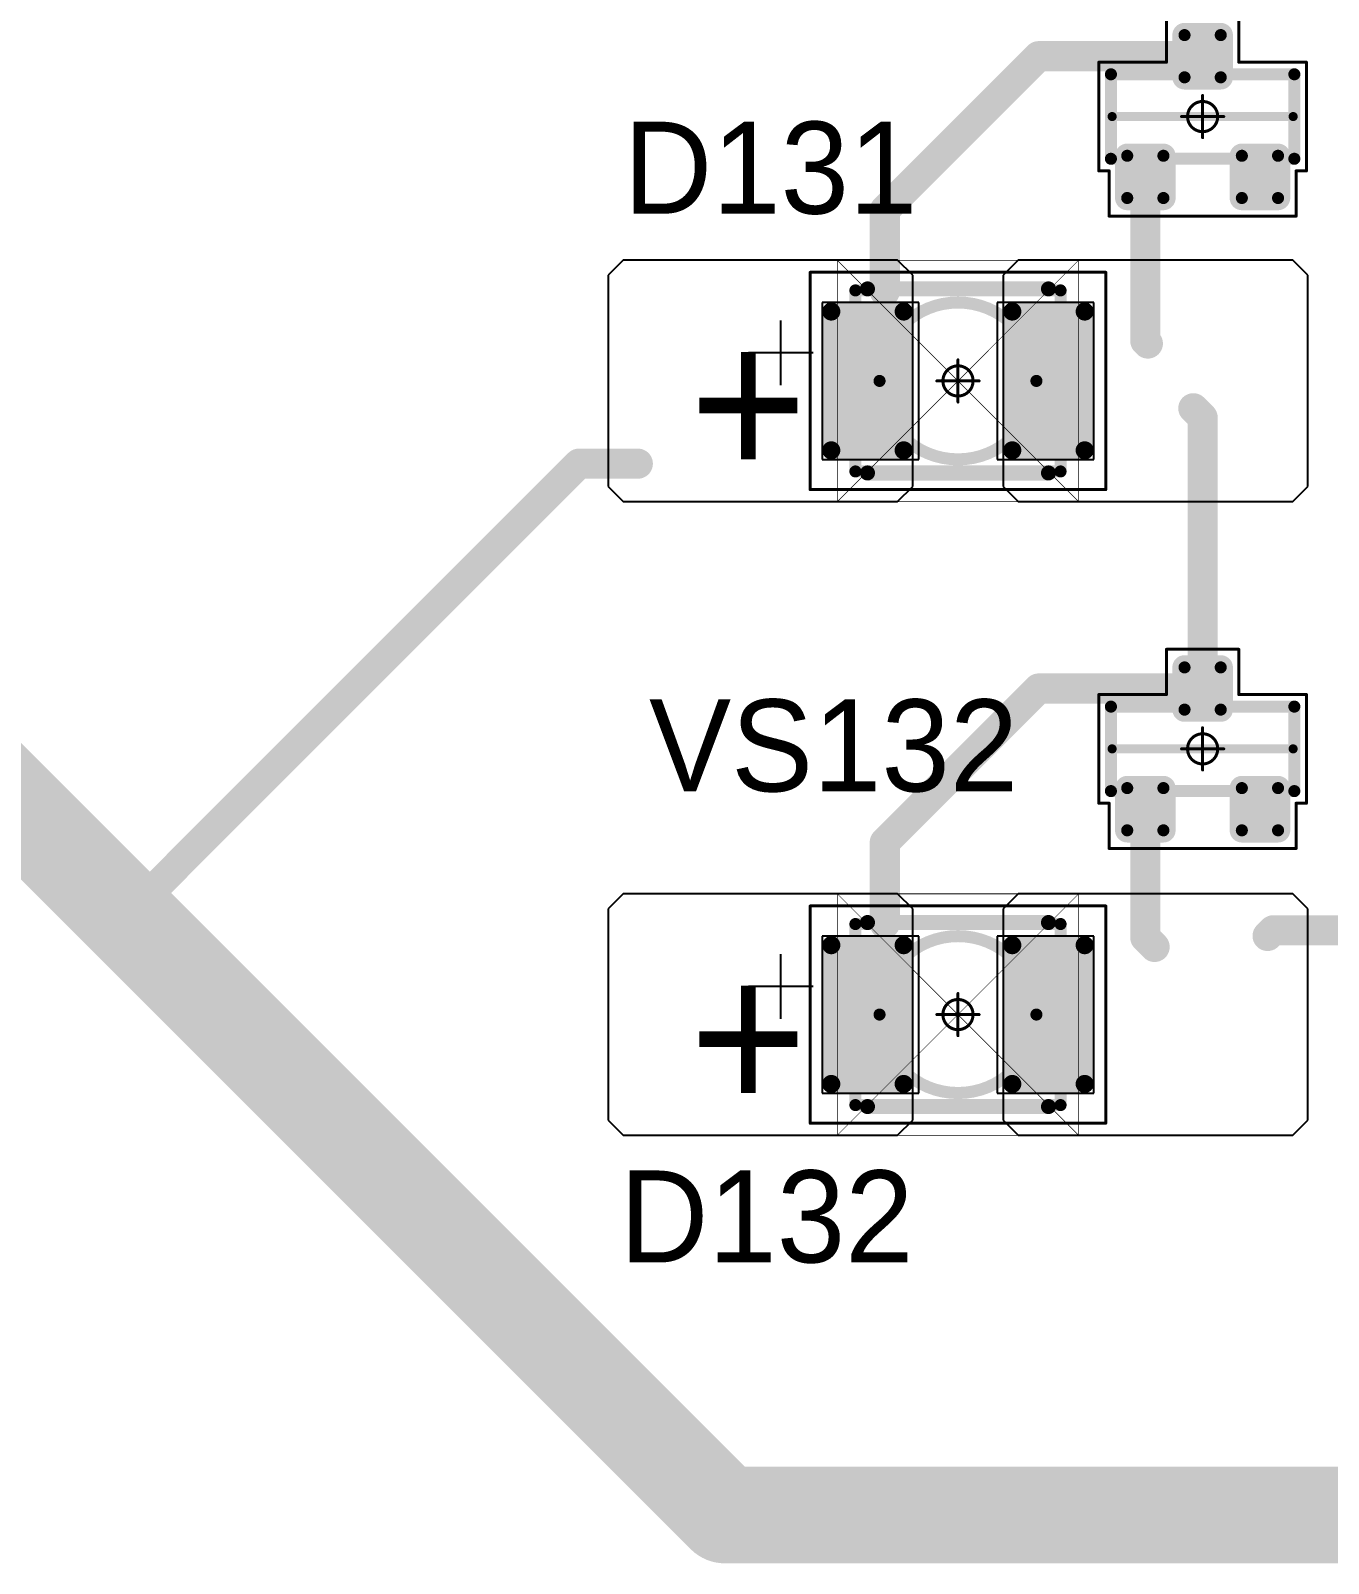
# Model space of a CAD drawing. Header units: millimetres. Extents: x 0 to 1769, y 431 to 1001.
# Drawn here: x 1671.07 to 1692.58, y 448.43 to 473.83 of the extents above; entities that cross this region are included whole.
import ezdxf

# ---------------------------------------------------------------- set-up
doc = ezdxf.new("R2010")
doc.units = ezdxf.units.MM
for name, color, linetype in [('Mechanical13', 56, 'Continuous'), ('Mechanical15', 56, 'Continuous'), ('Mechanical9', 56, 'Continuous'), ('TopLayer', 1, 'Continuous'), ('TopOverlay', 2, 'Continuous'), ('TopPaste', 8, 'Continuous'), ('TopSolder', 216, 'Continuous')]:
    doc.layers.add(name, color=color, linetype=linetype)

# ---------------------------------------------------------------- blocks, each defined once
blk = doc.blocks.new('SOT23_7')
at = {"layer": 'Mechanical13', "const_width": 0.2}
for points in [[(-0.7, 1.52), (0.7, 1.52)], [(-0.7, 1.52), (-0.7, -1.52)], [(0.7, 1.52), (0.7, -1.52)], [(-0.7, -1.52), (0.7, -1.52)]]:
    blk.add_lwpolyline(points, dxfattribs=at)
at = {"layer": 'Mechanical13', "const_width": 0.1}
for points in [[(-0.75, 1.52, 1), (-0.65, 1.52, 1)], [(-0.75, 1.52, 1), (-0.65, 1.52, 1)], [(0.65, 1.52, 1), (0.75, 1.52, 1)], [(0.65, 1.52, 1), (0.75, 1.52, 1)], [(-0.75, -1.52, 1), (-0.65, -1.52, 1)], [(-0.75, -1.52, 1), (-0.65, -1.52, 1)], [(0.65, -1.52, 1), (0.75, -1.52, 1)], [(0.65, -1.52, 1), (0.75, -1.52, 1)]]:
    blk.add_lwpolyline(points, format="xyb", close=True, dxfattribs=at)
at = {"layer": 'Mechanical15', "const_width": 0.05}
for points in [[(-1.65, 1.55), (-1.65, -1.55)], [(-1.65, 1.55), (-0.9, 1.55)], [(-0.9, 1.72), (-0.9, 1.55)], [(-0.9, 1.72), (0.9, 1.72)], [(0.9, 1.72), (0.9, 0.6)], [(0.9, 0.6), (1.65, 0.6)], [(1.65, 0.6), (1.65, -0.6)], [(0, 0.35), (0, -0.35)], [(-0.35, 0), (0.35, 0)], [(0.9, -0.6), (1.65, -0.6)], [(0.9, -0.6), (0.9, -1.72)], [(-1.65, -1.55), (-0.9, -1.55)], [(-0.9, -1.55), (-0.9, -1.72)], [(-0.9, -1.72), (0.9, -1.72)]]:
    blk.add_lwpolyline(points, dxfattribs=at)
at = {"layer": 'Mechanical15'}
for points, const_width in [([(-1.662, 1.55, 1), (-1.637, 1.55, 1)], 0.025), ([(-1.662, 1.55, 1), (-1.637, 1.55, 1)], 0.025), ([(-0.913, 1.72, 1), (-0.888, 1.72, 1)], 0.025), ([(-0.913, 1.72, 1), (-0.888, 1.72, 1)], 0.025), ([(-0.913, 1.55, 1), (-0.888, 1.55, 1)], 0.025), ([(-0.913, 1.55, 1), (-0.888, 1.55, 1)], 0.025), ([(0.888, 1.72, 1), (0.913, 1.72, 1)], 0.025), ([(0.888, 1.72, 1), (0.913, 1.72, 1)], 0.025), ([(0.888, 0.6, 1), (0.913, 0.6, 1)], 0.025), ([(0.888, 0.6, 1), (0.913, 0.6, 1)], 0.025), ([(1.637, 0.6, 1), (1.662, 0.6, 1)], 0.025), ([(1.637, 0.6, 1), (1.662, 0.6, 1)], 0.025), ([(0.25, 0, 1), (-0.25, 0, 1)], 0.05), ([(-0.012, 0.35, 1), (0.012, 0.35, 1)], 0.025), ([(-0.362, 0, 1), (-0.337, 0, 1)], 0.025), ([(-0.262, 0, 1), (-0.238, 0, 1)], 0.025), ([(0.238, 0, 1), (0.262, 0, 1)], 0.025), ([(0.337, 0, 1), (0.362, 0, 1)], 0.025), ([(-0.012, -0.35, 1), (0.012, -0.35, 1)], 0.025), ([(0.888, -0.6, 1), (0.913, -0.6, 1)], 0.025), ([(0.888, -0.6, 1), (0.913, -0.6, 1)], 0.025), ([(1.637, -0.6, 1), (1.662, -0.6, 1)], 0.025), ([(1.637, -0.6, 1), (1.662, -0.6, 1)], 0.025), ([(-1.662, -1.55, 1), (-1.637, -1.55, 1)], 0.025), ([(-1.662, -1.55, 1), (-1.637, -1.55, 1)], 0.025), ([(-0.913, -1.55, 1), (-0.888, -1.55, 1)], 0.025), ([(-0.913, -1.55, 1), (-0.888, -1.55, 1)], 0.025), ([(-0.913, -1.72, 1), (-0.888, -1.72, 1)], 0.025), ([(-0.913, -1.72, 1), (-0.888, -1.72, 1)], 0.025), ([(0.888, -1.72, 1), (0.913, -1.72, 1)], 0.025), ([(0.888, -1.72, 1), (0.913, -1.72, 1)], 0.025)]:
    blk.add_lwpolyline(points, format="xyb", close=True, dxfattribs=dict(at, const_width=const_width))
at = {"layer": 'TopLayer', "const_width": 0.1}
for points in [[(-1.4, 1.25, 1), (-1.3, 1.25, 1)], [(-0.7, 1.25, 1), (-0.6, 1.25, 1)], [(-1.4, 0.65, 1), (-1.3, 0.65, 1)], [(-0.7, 0.65, 1), (-0.6, 0.65, 1)], [(0.6, 0.3, 1), (0.7, 0.3, 1)], [(1.3, 0.3, 1), (1.4, 0.3, 1)], [(0.6, -0.3, 1), (0.7, -0.3, 1)], [(1.3, -0.3, 1), (1.4, -0.3, 1)], [(-1.4, -0.65, 1), (-1.3, -0.65, 1)], [(-0.7, -0.65, 1), (-0.6, -0.65, 1)], [(-1.4, -1.25, 1), (-1.3, -1.25, 1)], [(-0.7, -1.25, 1), (-0.6, -1.25, 1)]]:
    blk.add_lwpolyline(points, format="xyb", close=True, dxfattribs=at)
at = {"layer": 'TopLayer'}
for points in [[(-1.35, 1.35), (-1.35, 0.55), (-0.65, 1.35), (-0.65, 0.55)], [(-1.45, 1.25), (-1.45, 0.65), (-0.55, 1.25), (-0.55, 0.65)], [(0.55, 0.3), (0.55, -0.3), (1.45, 0.3), (1.45, -0.3)], [(0.65, 0.4), (0.65, -0.4), (1.35, 0.4), (1.35, -0.4)], [(-1.45, -0.65), (-1.45, -1.25), (-0.55, -0.65), (-0.55, -1.25)], [(-1.35, -0.55), (-1.35, -1.35), (-0.65, -0.55), (-0.65, -1.35)]]:
    blk.add_solid(points, dxfattribs=at)
at = {"layer": 'TopOverlay', "const_width": 0.15}
blk.add_lwpolyline([(0, 1.5), (0, -1.5)], dxfattribs=at)
at = {"layer": 'TopOverlay', "const_width": 0.075}
for points in [[(-0.038, 1.5, 1), (0.038, 1.5, 1)], [(-0.038, -1.5, 1), (0.038, -1.5, 1)]]:
    blk.add_lwpolyline(points, format="xyb", close=True, dxfattribs=at)
at = {"layer": 'TopPaste', "const_width": 0.075}
for points in [[(-1.387, 1.25, 1), (-1.313, 1.25, 1)], [(-0.687, 1.25, 1), (-0.613, 1.25, 1)], [(-1.387, 0.65, 1), (-1.313, 0.65, 1)], [(-0.687, 0.65, 1), (-0.613, 0.65, 1)], [(0.613, 0.3, 1), (0.687, 0.3, 1)], [(1.313, 0.3, 1), (1.387, 0.3, 1)], [(0.613, -0.3, 1), (0.687, -0.3, 1)], [(1.313, -0.3, 1), (1.387, -0.3, 1)], [(-1.387, -0.65, 1), (-1.313, -0.65, 1)], [(-0.687, -0.65, 1), (-0.613, -0.65, 1)], [(-1.387, -1.25, 1), (-1.313, -1.25, 1)], [(-0.687, -1.25, 1), (-0.613, -1.25, 1)]]:
    blk.add_lwpolyline(points, format="xyb", close=True, dxfattribs=at)
at = {"layer": 'TopPaste'}
for points in [[(-1.35, 1.325), (-1.35, 0.575), (-0.65, 1.325), (-0.65, 0.575)], [(-1.425, 1.25), (-1.425, 0.65), (-0.575, 1.25), (-0.575, 0.65)], [(0.575, 0.3), (0.575, -0.3), (1.425, 0.3), (1.425, -0.3)], [(0.65, 0.375), (0.65, -0.375), (1.35, 0.375), (1.35, -0.375)], [(-1.425, -0.65), (-1.425, -1.25), (-0.575, -0.65), (-0.575, -1.25)], [(-1.35, -0.575), (-1.35, -1.325), (-0.65, -0.575), (-0.65, -1.325)]]:
    blk.add_solid(points, dxfattribs=at)
at = {"layer": 'TopSolder', "const_width": 0.202}
for points in [[(-1.451, 1.25, 1), (-1.249, 1.25, 1)], [(-0.751, 1.25, 1), (-0.549, 1.25, 1)], [(-1.451, 0.65, 1), (-1.249, 0.65, 1)], [(-0.751, 0.65, 1), (-0.549, 0.65, 1)], [(0.549, 0.3, 1), (0.751, 0.3, 1)], [(1.249, 0.3, 1), (1.451, 0.3, 1)], [(0.549, -0.3, 1), (0.751, -0.3, 1)], [(1.249, -0.3, 1), (1.451, -0.3, 1)], [(-1.451, -0.65, 1), (-1.249, -0.65, 1)], [(-0.751, -0.65, 1), (-0.549, -0.65, 1)], [(-1.451, -1.25, 1), (-1.249, -1.25, 1)], [(-0.751, -1.25, 1), (-0.549, -1.25, 1)]]:
    blk.add_lwpolyline(points, format="xyb", close=True, dxfattribs=at)
at = {"layer": 'TopSolder'}
for points in [[(-1.35, 1.452), (-1.35, 0.448), (-0.65, 1.452), (-0.65, 0.448)], [(-1.552, 1.25), (-1.552, 0.65), (-0.448, 1.25), (-0.448, 0.65)], [(0.448, 0.3), (0.448, -0.3), (1.552, 0.3), (1.552, -0.3)], [(0.65, 0.502), (0.65, -0.502), (1.35, 0.502), (1.35, -0.502)], [(-1.35, -0.448), (-1.35, -1.452), (-0.65, -0.448), (-0.65, -1.452)], [(-1.552, -0.65), (-1.552, -1.25), (-0.448, -0.65), (-0.448, -1.25)]]:
    blk.add_solid(points, dxfattribs=at)
blk = doc.blocks.new('SOT23_8')
at = {"layer": 'Mechanical13', "const_width": 0.2}
for points in [[(-0.7, 1.52), (-0.7, -1.52)], [(-0.7, 1.52), (0.7, 1.52)], [(0.7, 1.52), (0.7, -1.52)], [(-0.7, -1.52), (0.7, -1.52)]]:
    blk.add_lwpolyline(points, dxfattribs=at)
at = {"layer": 'Mechanical13', "const_width": 0.1}
for points in [[(-0.75, 1.52, 1), (-0.65, 1.52, 1)], [(-0.75, 1.52, 1), (-0.65, 1.52, 1)], [(0.65, 1.52, 1), (0.75, 1.52, 1)], [(0.65, 1.52, 1), (0.75, 1.52, 1)], [(-0.75, -1.52, 1), (-0.65, -1.52, 1)], [(-0.75, -1.52, 1), (-0.65, -1.52, 1)], [(0.65, -1.52, 1), (0.75, -1.52, 1)], [(0.65, -1.52, 1), (0.75, -1.52, 1)]]:
    blk.add_lwpolyline(points, format="xyb", close=True, dxfattribs=at)
at = {"layer": 'Mechanical15', "const_width": 0.05}
for points in [[(-1.65, 1.55), (-0.9, 1.55)], [(-1.65, 1.55), (-1.65, -1.55)], [(-0.9, 1.72), (0.9, 1.72)], [(-0.9, 1.72), (-0.9, 1.55)], [(0.9, 1.72), (0.9, 0.6)], [(0.9, 0.6), (1.65, 0.6)], [(1.65, 0.6), (1.65, -0.6)], [(0, 0.35), (0, -0.35)], [(-0.35, 0), (0.35, 0)], [(0.9, -0.6), (0.9, -1.72)], [(0.9, -0.6), (1.65, -0.6)], [(-1.65, -1.55), (-0.9, -1.55)], [(-0.9, -1.55), (-0.9, -1.72)], [(-0.9, -1.72), (0.9, -1.72)]]:
    blk.add_lwpolyline(points, dxfattribs=at)
at = {"layer": 'Mechanical15'}
for points, const_width in [([(-1.662, 1.55, 1), (-1.637, 1.55, 1)], 0.025), ([(-1.662, 1.55, 1), (-1.637, 1.55, 1)], 0.025), ([(-0.913, 1.72, 1), (-0.888, 1.72, 1)], 0.025), ([(-0.913, 1.72, 1), (-0.888, 1.72, 1)], 0.025), ([(-0.913, 1.55, 1), (-0.888, 1.55, 1)], 0.025), ([(-0.913, 1.55, 1), (-0.888, 1.55, 1)], 0.025), ([(0.888, 1.72, 1), (0.913, 1.72, 1)], 0.025), ([(0.888, 1.72, 1), (0.913, 1.72, 1)], 0.025), ([(0.888, 0.6, 1), (0.913, 0.6, 1)], 0.025), ([(0.888, 0.6, 1), (0.913, 0.6, 1)], 0.025), ([(1.637, 0.6, 1), (1.662, 0.6, 1)], 0.025), ([(1.637, 0.6, 1), (1.662, 0.6, 1)], 0.025), ([(0.25, 0, 1), (-0.25, 0, 1)], 0.05), ([(-0.012, 0.35, 1), (0.012, 0.35, 1)], 0.025), ([(-0.362, 0, 1), (-0.337, 0, 1)], 0.025), ([(-0.262, 0, 1), (-0.238, 0, 1)], 0.025), ([(0.238, 0, 1), (0.262, 0, 1)], 0.025), ([(0.337, 0, 1), (0.362, 0, 1)], 0.025), ([(-0.012, -0.35, 1), (0.012, -0.35, 1)], 0.025), ([(0.888, -0.6, 1), (0.913, -0.6, 1)], 0.025), ([(0.888, -0.6, 1), (0.913, -0.6, 1)], 0.025), ([(1.637, -0.6, 1), (1.662, -0.6, 1)], 0.025), ([(1.637, -0.6, 1), (1.662, -0.6, 1)], 0.025), ([(-1.662, -1.55, 1), (-1.637, -1.55, 1)], 0.025), ([(-1.662, -1.55, 1), (-1.637, -1.55, 1)], 0.025), ([(-0.913, -1.55, 1), (-0.888, -1.55, 1)], 0.025), ([(-0.913, -1.55, 1), (-0.888, -1.55, 1)], 0.025), ([(-0.913, -1.72, 1), (-0.888, -1.72, 1)], 0.025), ([(-0.913, -1.72, 1), (-0.888, -1.72, 1)], 0.025), ([(0.888, -1.72, 1), (0.913, -1.72, 1)], 0.025), ([(0.888, -1.72, 1), (0.913, -1.72, 1)], 0.025)]:
    blk.add_lwpolyline(points, format="xyb", close=True, dxfattribs=dict(at, const_width=const_width))
at = {"layer": 'TopLayer', "const_width": 0.1}
for points in [[(-1.4, 1.25, 1), (-1.3, 1.25, 1)], [(-0.7, 1.25, 1), (-0.6, 1.25, 1)], [(-1.4, 0.65, 1), (-1.3, 0.65, 1)], [(-0.7, 0.65, 1), (-0.6, 0.65, 1)], [(0.6, 0.3, 1), (0.7, 0.3, 1)], [(1.3, 0.3, 1), (1.4, 0.3, 1)], [(0.6, -0.3, 1), (0.7, -0.3, 1)], [(1.3, -0.3, 1), (1.4, -0.3, 1)], [(-1.4, -0.65, 1), (-1.3, -0.65, 1)], [(-0.7, -0.65, 1), (-0.6, -0.65, 1)], [(-1.4, -1.25, 1), (-1.3, -1.25, 1)], [(-0.7, -1.25, 1), (-0.6, -1.25, 1)]]:
    blk.add_lwpolyline(points, format="xyb", close=True, dxfattribs=at)
at = {"layer": 'TopLayer'}
for points in [[(-1.35, 1.35), (-1.35, 0.55), (-0.65, 1.35), (-0.65, 0.55)], [(-1.45, 1.25), (-1.45, 0.65), (-0.55, 1.25), (-0.55, 0.65)], [(0.55, 0.3), (0.55, -0.3), (1.45, 0.3), (1.45, -0.3)], [(0.65, 0.4), (0.65, -0.4), (1.35, 0.4), (1.35, -0.4)], [(-1.45, -0.65), (-1.45, -1.25), (-0.55, -0.65), (-0.55, -1.25)], [(-1.35, -0.55), (-1.35, -1.35), (-0.65, -0.55), (-0.65, -1.35)]]:
    blk.add_solid(points, dxfattribs=at)
at = {"layer": 'TopOverlay', "const_width": 0.15}
blk.add_lwpolyline([(0, 1.5), (0, -1.5)], dxfattribs=at)
at = {"layer": 'TopOverlay', "const_width": 0.075}
for points in [[(-0.038, 1.5, 1), (0.038, 1.5, 1)], [(-0.038, -1.5, 1), (0.038, -1.5, 1)]]:
    blk.add_lwpolyline(points, format="xyb", close=True, dxfattribs=at)
at = {"layer": 'TopPaste', "const_width": 0.075}
for points in [[(-1.387, 1.25, 1), (-1.313, 1.25, 1)], [(-0.687, 1.25, 1), (-0.613, 1.25, 1)], [(-1.387, 0.65, 1), (-1.313, 0.65, 1)], [(-0.687, 0.65, 1), (-0.613, 0.65, 1)], [(0.613, 0.3, 1), (0.687, 0.3, 1)], [(1.313, 0.3, 1), (1.387, 0.3, 1)], [(0.613, -0.3, 1), (0.687, -0.3, 1)], [(1.313, -0.3, 1), (1.387, -0.3, 1)], [(-1.387, -0.65, 1), (-1.313, -0.65, 1)], [(-0.687, -0.65, 1), (-0.613, -0.65, 1)], [(-1.387, -1.25, 1), (-1.313, -1.25, 1)], [(-0.687, -1.25, 1), (-0.613, -1.25, 1)]]:
    blk.add_lwpolyline(points, format="xyb", close=True, dxfattribs=at)
at = {"layer": 'TopPaste'}
for points in [[(-1.35, 1.325), (-1.35, 0.575), (-0.65, 1.325), (-0.65, 0.575)], [(-1.425, 1.25), (-1.425, 0.65), (-0.575, 1.25), (-0.575, 0.65)], [(0.575, 0.3), (0.575, -0.3), (1.425, 0.3), (1.425, -0.3)], [(0.65, 0.375), (0.65, -0.375), (1.35, 0.375), (1.35, -0.375)], [(-1.425, -0.65), (-1.425, -1.25), (-0.575, -0.65), (-0.575, -1.25)], [(-1.35, -0.575), (-1.35, -1.325), (-0.65, -0.575), (-0.65, -1.325)]]:
    blk.add_solid(points, dxfattribs=at)
at = {"layer": 'TopSolder', "const_width": 0.202}
for points in [[(-1.451, 1.25, 1), (-1.249, 1.25, 1)], [(-0.751, 1.25, 1), (-0.549, 1.25, 1)], [(-1.451, 0.65, 1), (-1.249, 0.65, 1)], [(-0.751, 0.65, 1), (-0.549, 0.65, 1)], [(0.549, 0.3, 1), (0.751, 0.3, 1)], [(1.249, 0.3, 1), (1.451, 0.3, 1)], [(0.549, -0.3, 1), (0.751, -0.3, 1)], [(1.249, -0.3, 1), (1.451, -0.3, 1)], [(-1.451, -0.65, 1), (-1.249, -0.65, 1)], [(-0.751, -0.65, 1), (-0.549, -0.65, 1)], [(-1.451, -1.25, 1), (-1.249, -1.25, 1)], [(-0.751, -1.25, 1), (-0.549, -1.25, 1)]]:
    blk.add_lwpolyline(points, format="xyb", close=True, dxfattribs=at)
at = {"layer": 'TopSolder'}
for points in [[(-1.35, 1.452), (-1.35, 0.448), (-0.65, 1.452), (-0.65, 0.448)], [(-1.552, 1.25), (-1.552, 0.65), (-0.448, 1.25), (-0.448, 0.65)], [(0.448, 0.3), (0.448, -0.3), (1.552, 0.3), (1.552, -0.3)], [(0.65, 0.502), (0.65, -0.502), (1.35, 0.502), (1.35, -0.502)], [(-1.35, -0.448), (-1.35, -1.452), (-0.65, -0.448), (-0.65, -1.452)], [(-1.552, -0.65), (-1.552, -1.25), (-0.448, -0.65), (-0.448, -1.25)]]:
    blk.add_solid(points, dxfattribs=at)
blk = doc.blocks.new('T66G_195')
at = {"layer": 'Mechanical13'}
for p, q in [((2.936, 0.071), (2.936, -1)), ((2.4, -0.464), (3.471, -0.464))]:
    blk.add_line(p, q, dxfattribs=at)
at = {"layer": 'Mechanical13', "const_width": 0.2}
for points in [[(-1.7, 1.5), (-1.7, -1.5)], [(1.7, 1.5), (-1.7, 1.5)], [(1.7, 1.5), (1.7, -1.5)], [(1.7, -1.5), (-1.7, -1.5)]]:
    blk.add_lwpolyline(points, dxfattribs=at)
at = {"layer": 'Mechanical13'}
for points, const_width in [([(-1.75, 1.5, 1), (-1.65, 1.5, 1)], 0.1), ([(-1.75, 1.5, 1), (-1.65, 1.5, 1)], 0.1), ([(1.65, 1.5, 1), (1.75, 1.5, 1)], 0.1), ([(1.65, 1.5, 1), (1.75, 1.5, 1)], 0.1), ([(1.3, 0, 1), (-1.3, 0, 1)], 0.2), ([(-1.35, 0, 1), (-1.25, 0, 1)], 0.1), ([(1.25, 0, 1), (1.35, 0, 1)], 0.1), ([(-1.75, -1.5, 1), (-1.65, -1.5, 1)], 0.1), ([(-1.75, -1.5, 1), (-1.65, -1.5, 1)], 0.1), ([(1.65, -1.5, 1), (1.75, -1.5, 1)], 0.1), ([(1.65, -1.5, 1), (1.75, -1.5, 1)], 0.1)]:
    blk.add_lwpolyline(points, format="xyb", close=True, dxfattribs=dict(at, const_width=const_width))
at = {"layer": 'Mechanical15', "const_width": 0.05}
for points in [[(2.45, 1.8), (-2.45, 1.8)], [(-2.45, 1.8), (-2.45, -1.8)], [(2.45, 1.8), (2.45, -1.8)], [(0, 0.35), (0, -0.35)], [(0.35, 0), (-0.35, 0)], [(2.45, -1.8), (-2.45, -1.8)]]:
    blk.add_lwpolyline(points, dxfattribs=at)
at = {"layer": 'Mechanical15'}
for points, const_width in [([(-2.462, 1.8, 1), (-2.438, 1.8, 1)], 0.025), ([(-2.462, 1.8, 1), (-2.438, 1.8, 1)], 0.025), ([(2.438, 1.8, 1), (2.462, 1.8, 1)], 0.025), ([(2.438, 1.8, 1), (2.462, 1.8, 1)], 0.025), ([(0.25, 0, 1), (-0.25, 0, 1)], 0.05), ([(-0.012, 0.35, 1), (0.012, 0.35, 1)], 0.025), ([(-0.362, 0, 1), (-0.337, 0, 1)], 0.025), ([(-0.262, 0, 1), (-0.238, 0, 1)], 0.025), ([(0.238, 0, 1), (0.262, 0, 1)], 0.025), ([(0.337, 0, 1), (0.362, 0, 1)], 0.025), ([(-0.012, -0.35, 1), (0.012, -0.35, 1)], 0.025), ([(-2.462, -1.8, 1), (-2.438, -1.8, 1)], 0.025), ([(-2.462, -1.8, 1), (-2.438, -1.8, 1)], 0.025), ([(2.438, -1.8, 1), (2.462, -1.8, 1)], 0.025), ([(2.438, -1.8, 1), (2.462, -1.8, 1)], 0.025)]:
    blk.add_lwpolyline(points, format="xyb", close=True, dxfattribs=dict(at, const_width=const_width))
at = {"layer": 'TopLayer'}
for p, q in [((-5.55, 2), (-5.8, 1.75)), ((-1, 2), (-5.55, 2)), ((-0.75, 1.75), (-1, 2)), ((1, 2), (0.75, 1.75)), ((5.55, 2), (1, 2)), ((5.8, 1.75), (5.55, 2)), ((-5.8, 1.75), (-5.8, -1.75)), ((-0.75, -1.75), (-0.75, 1.75)), ((0.75, 1.75), (0.75, -1.75)), ((5.8, -1.75), (5.8, 1.75)), ((-5.8, -1.75), (-5.55, -2)), ((-1, -2), (-0.75, -1.75)), ((0.75, -1.75), (1, -2)), ((5.55, -2), (5.8, -1.75)), ((-5.55, -2), (-1, -2)), ((1, -2), (5.55, -2))]:
    blk.add_line(p, q, dxfattribs=at)
at = {"layer": 'TopLayer', "const_width": 0.15}
for points in [[(-2.175, 1.15, 1), (-2.025, 1.15, 1)], [(-0.975, 1.15, 1), (-0.825, 1.15, 1)], [(0.825, 1.15, 1), (0.975, 1.15, 1)], [(2.025, 1.15, 1), (2.175, 1.15, 1)], [(-2.175, -1.15, 1), (-2.025, -1.15, 1)], [(-0.975, -1.15, 1), (-0.825, -1.15, 1)], [(0.825, -1.15, 1), (0.975, -1.15, 1)], [(2.025, -1.15, 1), (2.175, -1.15, 1)]]:
    blk.add_lwpolyline(points, format="xyb", close=True, dxfattribs=at)
at = {"layer": 'TopLayer'}
for points in [[(-0.9, 1.3), (-2.1, 1.3), (-0.9, -1.3), (-2.1, -1.3)], [(2.1, 1.3), (0.9, 1.3), (2.1, -1.3), (0.9, -1.3)], [(-0.75, 1.15), (-2.25, 1.15), (-0.75, -1.15), (-2.25, -1.15)], [(2.25, 1.15), (0.75, 1.15), (2.25, -1.15), (0.75, -1.15)]]:
    blk.add_solid(points, dxfattribs=at)
at = {"layer": 'TopOverlay', "const_width": 0.25}
for points in [[(1.5, 1.525), (-1.5, 1.525)], [(1.5, -1.525), (-1.5, -1.525)]]:
    blk.add_lwpolyline(points, dxfattribs=at)
at = {"layer": 'TopOverlay', "const_width": 0.125}
for points in [[(-1.562, 1.525, 1), (-1.438, 1.525, 1)], [(1.438, 1.525, 1), (1.562, 1.525, 1)], [(-1.562, -1.525, 1), (-1.438, -1.525, 1)], [(1.438, -1.525, 1), (1.562, -1.525, 1)]]:
    blk.add_lwpolyline(points, format="xyb", close=True, dxfattribs=at)
at = {"layer": 'TopPaste', "const_width": 0.125}
for points in [[(-2.163, 1.15, 1), (-2.038, 1.15, 1)], [(-0.963, 1.15, 1), (-0.838, 1.15, 1)], [(0.838, 1.15, 1), (0.963, 1.15, 1)], [(2.038, 1.15, 1), (2.163, 1.15, 1)], [(-2.163, -1.15, 1), (-2.038, -1.15, 1)], [(-0.963, -1.15, 1), (-0.838, -1.15, 1)], [(0.838, -1.15, 1), (0.963, -1.15, 1)], [(2.038, -1.15, 1), (2.163, -1.15, 1)]]:
    blk.add_lwpolyline(points, format="xyb", close=True, dxfattribs=at)
at = {"layer": 'TopPaste'}
for points in [[(-0.9, 1.275), (-2.1, 1.275), (-0.9, -1.275), (-2.1, -1.275)], [(2.1, 1.275), (0.9, 1.275), (2.1, -1.275), (0.9, -1.275)], [(-0.775, 1.15), (-2.225, 1.15), (-0.775, -1.15), (-2.225, -1.15)], [(2.225, 1.15), (0.775, 1.15), (2.225, -1.15), (0.775, -1.15)]]:
    blk.add_solid(points, dxfattribs=at)
at = {"layer": 'TopSolder'}
for p, q in [((-2.25, 1.3), (-2.25, -1.3)), ((-0.65, 1.3), (-2.25, 1.3)), ((-0.65, -1.3), (-0.65, 1.3)), ((0.65, 1.3), (0.65, -1.3)), ((2.25, 1.3), (0.65, 1.3)), ((2.25, -1.3), (2.25, 1.3)), ((-2.25, -1.3), (-0.65, -1.3)), ((0.65, -1.3), (2.25, -1.3))]:
    blk.add_line(p, q, dxfattribs=at)
at = {"layer": 'TopOverlay'}
blk.add_text('+', height=2.5, dxfattribs=at).set_placement((2.5, -0.8))
blk = doc.blocks.new('T66G_196')
at = {"layer": 'Mechanical13'}
for p, q in [((2.936, 0.071), (2.936, -1)), ((2.4, -0.464), (3.471, -0.464))]:
    blk.add_line(p, q, dxfattribs=at)
at = {"layer": 'Mechanical13', "const_width": 0.2}
for points in [[(1.7, 1.5), (-1.7, 1.5)], [(-1.7, 1.5), (-1.7, -1.5)], [(1.7, 1.5), (1.7, -1.5)], [(1.7, -1.5), (-1.7, -1.5)]]:
    blk.add_lwpolyline(points, dxfattribs=at)
at = {"layer": 'Mechanical13'}
for points, const_width in [([(-1.75, 1.5, 1), (-1.65, 1.5, 1)], 0.1), ([(-1.75, 1.5, 1), (-1.65, 1.5, 1)], 0.1), ([(1.65, 1.5, 1), (1.75, 1.5, 1)], 0.1), ([(1.65, 1.5, 1), (1.75, 1.5, 1)], 0.1), ([(1.3, 0, 1), (-1.3, 0, 1)], 0.2), ([(-1.35, 0, 1), (-1.25, 0, 1)], 0.1), ([(1.25, 0, 1), (1.35, 0, 1)], 0.1), ([(-1.75, -1.5, 1), (-1.65, -1.5, 1)], 0.1), ([(-1.75, -1.5, 1), (-1.65, -1.5, 1)], 0.1), ([(1.65, -1.5, 1), (1.75, -1.5, 1)], 0.1), ([(1.65, -1.5, 1), (1.75, -1.5, 1)], 0.1)]:
    blk.add_lwpolyline(points, format="xyb", close=True, dxfattribs=dict(at, const_width=const_width))
at = {"layer": 'Mechanical15', "const_width": 0.05}
for points in [[(-2.45, 1.8), (-2.45, -1.8)], [(2.45, 1.8), (-2.45, 1.8)], [(2.45, 1.8), (2.45, -1.8)], [(0, 0.35), (0, -0.35)], [(0.35, 0), (-0.35, 0)], [(2.45, -1.8), (-2.45, -1.8)]]:
    blk.add_lwpolyline(points, dxfattribs=at)
at = {"layer": 'Mechanical15'}
for points, const_width in [([(-2.462, 1.8, 1), (-2.438, 1.8, 1)], 0.025), ([(-2.462, 1.8, 1), (-2.438, 1.8, 1)], 0.025), ([(2.438, 1.8, 1), (2.462, 1.8, 1)], 0.025), ([(2.438, 1.8, 1), (2.462, 1.8, 1)], 0.025), ([(0.25, 0, 1), (-0.25, 0, 1)], 0.05), ([(-0.012, 0.35, 1), (0.012, 0.35, 1)], 0.025), ([(-0.362, 0, 1), (-0.337, 0, 1)], 0.025), ([(-0.262, 0, 1), (-0.238, 0, 1)], 0.025), ([(0.238, 0, 1), (0.262, 0, 1)], 0.025), ([(0.337, 0, 1), (0.362, 0, 1)], 0.025), ([(-0.012, -0.35, 1), (0.012, -0.35, 1)], 0.025), ([(-2.462, -1.8, 1), (-2.438, -1.8, 1)], 0.025), ([(-2.462, -1.8, 1), (-2.438, -1.8, 1)], 0.025), ([(2.438, -1.8, 1), (2.462, -1.8, 1)], 0.025), ([(2.438, -1.8, 1), (2.462, -1.8, 1)], 0.025)]:
    blk.add_lwpolyline(points, format="xyb", close=True, dxfattribs=dict(at, const_width=const_width))
at = {"layer": 'TopLayer'}
for p, q in [((-5.55, 2), (-5.8, 1.75)), ((-1, 2), (-5.55, 2)), ((-0.75, 1.75), (-1, 2)), ((1, 2), (0.75, 1.75)), ((5.55, 2), (1, 2)), ((5.8, 1.75), (5.55, 2)), ((-5.8, 1.75), (-5.8, -1.75)), ((-0.75, -1.75), (-0.75, 1.75)), ((0.75, 1.75), (0.75, -1.75)), ((5.8, -1.75), (5.8, 1.75)), ((-5.8, -1.75), (-5.55, -2)), ((-1, -2), (-0.75, -1.75)), ((0.75, -1.75), (1, -2)), ((5.55, -2), (5.8, -1.75)), ((-5.55, -2), (-1, -2)), ((1, -2), (5.55, -2))]:
    blk.add_line(p, q, dxfattribs=at)
at = {"layer": 'TopLayer', "const_width": 0.15}
for points in [[(-2.175, 1.15, 1), (-2.025, 1.15, 1)], [(-0.975, 1.15, 1), (-0.825, 1.15, 1)], [(0.825, 1.15, 1), (0.975, 1.15, 1)], [(2.025, 1.15, 1), (2.175, 1.15, 1)], [(-2.175, -1.15, 1), (-2.025, -1.15, 1)], [(-0.975, -1.15, 1), (-0.825, -1.15, 1)], [(0.825, -1.15, 1), (0.975, -1.15, 1)], [(2.025, -1.15, 1), (2.175, -1.15, 1)]]:
    blk.add_lwpolyline(points, format="xyb", close=True, dxfattribs=at)
at = {"layer": 'TopLayer'}
for points in [[(-0.9, 1.3), (-2.1, 1.3), (-0.9, -1.3), (-2.1, -1.3)], [(2.1, 1.3), (0.9, 1.3), (2.1, -1.3), (0.9, -1.3)], [(-0.75, 1.15), (-2.25, 1.15), (-0.75, -1.15), (-2.25, -1.15)], [(2.25, 1.15), (0.75, 1.15), (2.25, -1.15), (0.75, -1.15)]]:
    blk.add_solid(points, dxfattribs=at)
at = {"layer": 'TopOverlay', "const_width": 0.25}
for points in [[(1.5, 1.525), (-1.5, 1.525)], [(1.5, -1.525), (-1.5, -1.525)]]:
    blk.add_lwpolyline(points, dxfattribs=at)
at = {"layer": 'TopOverlay', "const_width": 0.125}
for points in [[(-1.562, 1.525, 1), (-1.438, 1.525, 1)], [(1.438, 1.525, 1), (1.562, 1.525, 1)], [(-1.562, -1.525, 1), (-1.438, -1.525, 1)], [(1.438, -1.525, 1), (1.562, -1.525, 1)]]:
    blk.add_lwpolyline(points, format="xyb", close=True, dxfattribs=at)
at = {"layer": 'TopPaste', "const_width": 0.125}
for points in [[(-2.163, 1.15, 1), (-2.038, 1.15, 1)], [(-0.963, 1.15, 1), (-0.838, 1.15, 1)], [(0.838, 1.15, 1), (0.963, 1.15, 1)], [(2.038, 1.15, 1), (2.163, 1.15, 1)], [(-2.163, -1.15, 1), (-2.038, -1.15, 1)], [(-0.963, -1.15, 1), (-0.838, -1.15, 1)], [(0.838, -1.15, 1), (0.963, -1.15, 1)], [(2.038, -1.15, 1), (2.163, -1.15, 1)]]:
    blk.add_lwpolyline(points, format="xyb", close=True, dxfattribs=at)
at = {"layer": 'TopPaste'}
for points in [[(-0.9, 1.275), (-2.1, 1.275), (-0.9, -1.275), (-2.1, -1.275)], [(2.1, 1.275), (0.9, 1.275), (2.1, -1.275), (0.9, -1.275)], [(-0.775, 1.15), (-2.225, 1.15), (-0.775, -1.15), (-2.225, -1.15)], [(2.225, 1.15), (0.775, 1.15), (2.225, -1.15), (0.775, -1.15)]]:
    blk.add_solid(points, dxfattribs=at)
at = {"layer": 'TopSolder'}
for p, q in [((-2.25, 1.3), (-2.25, -1.3)), ((-0.65, 1.3), (-2.25, 1.3)), ((-0.65, -1.3), (-0.65, 1.3)), ((0.65, 1.3), (0.65, -1.3)), ((2.25, 1.3), (0.65, 1.3)), ((2.25, -1.3), (2.25, 1.3)), ((-2.25, -1.3), (-0.65, -1.3)), ((0.65, -1.3), (2.25, -1.3))]:
    blk.add_line(p, q, dxfattribs=at)
at = {"layer": 'TopOverlay'}
blk.add_text('+', height=2.5, dxfattribs=at).set_placement((2.5, -0.8))

msp = doc.modelspace()

# ---------------------------------------------------------------- linework, layer by layer
at = {"layer": 'Mechanical9'}
for points, const_width in [([(1684.44, 466.028), (1684.44, 470.028)], 0.0127), ([(1684.44, 470.028), (1688.44, 470.028)], 0.0127), ([(1684.44, 470.028), (1688.44, 466.028)], 0.01), ([(1684.44, 466.028), (1688.44, 470.028)], 0.01), ([(1688.44, 466.028), (1688.44, 470.028)], 0.0127), ([(1684.44, 466.028), (1688.44, 466.028)], 0.0127), ([(1684.44, 455.528), (1684.44, 459.528)], 0.0127), ([(1684.44, 459.528), (1688.44, 459.528)], 0.0127), ([(1684.44, 459.528), (1688.44, 455.528)], 0.01), ([(1684.44, 455.528), (1688.44, 459.528)], 0.01), ([(1688.44, 455.528), (1688.44, 459.528)], 0.0127), ([(1684.44, 455.528), (1688.44, 455.528)], 0.0127)]:
    msp.add_lwpolyline(points, dxfattribs=dict(at, const_width=const_width))
for points, const_width in [([(1684.437, 470.028, 1), (1684.443, 470.028, 1)], 0.00635), ([(1684.437, 470.028, 1), (1684.443, 470.028, 1)], 0.00635), ([(1684.437, 470.028, 1), (1684.442, 470.028, 1)], 0.005), ([(1688.437, 470.028, 1), (1688.443, 470.028, 1)], 0.00635), ([(1688.437, 470.028, 1), (1688.443, 470.028, 1)], 0.00635), ([(1688.437, 470.028, 1), (1688.442, 470.028, 1)], 0.005), ([(1684.437, 466.028, 1), (1684.443, 466.028, 1)], 0.00635), ([(1684.437, 466.028, 1), (1684.443, 466.028, 1)], 0.00635), ([(1684.437, 466.028, 1), (1684.442, 466.028, 1)], 0.005), ([(1688.437, 466.028, 1), (1688.443, 466.028, 1)], 0.00635), ([(1688.437, 466.028, 1), (1688.443, 466.028, 1)], 0.00635), ([(1688.437, 466.028, 1), (1688.442, 466.028, 1)], 0.005), ([(1684.437, 459.528, 1), (1684.443, 459.528, 1)], 0.00635), ([(1684.437, 459.528, 1), (1684.443, 459.528, 1)], 0.00635), ([(1684.437, 459.528, 1), (1684.442, 459.528, 1)], 0.005), ([(1688.437, 459.528, 1), (1688.443, 459.528, 1)], 0.00635), ([(1688.437, 459.528, 1), (1688.443, 459.528, 1)], 0.00635), ([(1688.437, 459.528, 1), (1688.442, 459.528, 1)], 0.005), ([(1684.437, 455.528, 1), (1684.443, 455.528, 1)], 0.00635), ([(1684.437, 455.528, 1), (1684.443, 455.528, 1)], 0.00635), ([(1684.437, 455.528, 1), (1684.442, 455.528, 1)], 0.005), ([(1688.437, 455.528, 1), (1688.443, 455.528, 1)], 0.00635), ([(1688.437, 455.528, 1), (1688.443, 455.528, 1)], 0.00635), ([(1688.437, 455.528, 1), (1688.442, 455.528, 1)], 0.005)]:
    msp.add_lwpolyline(points, format="xyb", close=True, dxfattribs=dict(at, const_width=const_width))
at = {"layer": 'TopLayer'}
for points, const_width in [([(1685.227, 470.859), (1687.777, 473.409)], 0.5), ([(1687.777, 473.409), (1690.495, 473.409)], 0.5), ([(1689.545, 468.69), (1689.545, 471.409)], 0.5), ([(1685.227, 469.511), (1685.227, 470.859)], 0.5), ([(1689.545, 468.69), (1689.587, 468.648)], 0.5), ([(1690.341, 467.575), (1690.495, 467.421)], 0.5), ([(1690.495, 462.931), (1690.495, 467.421)], 0.5), ([(1672.655, 459.155), (1680.158, 466.657)], 0.5), ([(1680.158, 466.657), (1681.133, 466.657)], 0.5), ([(1666.548, 465.262), (1672.655, 459.155)], 1.6), ([(1685.227, 460.381), (1687.777, 462.931)], 0.5), ([(1687.777, 462.931), (1690.495, 462.931)], 0.5), ([(1689.545, 458.804), (1689.545, 460.931)], 0.5), ([(1685.227, 459.033), (1685.227, 460.381)], 0.5), ([(1672.655, 459.155), (1682.576, 449.234)], 1.6), ([(1689.545, 458.804), (1689.699, 458.649)], 0.5), ([(1691.572, 458.831), (1691.665, 458.924)], 0.5), ([(1691.665, 458.924), (1695.319, 458.924)], 0.5), ([(1682.576, 449.234), (1707.737, 449.234)], 1.6)]:
    msp.add_lwpolyline(points, dxfattribs=dict(at, const_width=const_width))
for points, const_width in [([(1687.652, 473.409, 1), (1687.902, 473.409, 1)], 0.25), ([(1687.652, 473.409, 1), (1687.902, 473.409, 1)], 0.25), ([(1690.37, 473.409, 1), (1690.62, 473.409, 1)], 0.25), ([(1689.42, 471.409, 1), (1689.67, 471.409, 1)], 0.25), ([(1685.102, 470.859, 1), (1685.352, 470.859, 1)], 0.25), ([(1685.102, 470.859, 1), (1685.352, 470.859, 1)], 0.25), ([(1685.102, 469.511, 1), (1685.352, 469.511, 1)], 0.25), ([(1689.42, 468.69, 1), (1689.67, 468.69, 1)], 0.25), ([(1689.42, 468.69, 1), (1689.67, 468.69, 1)], 0.25), ([(1689.462, 468.648, 1), (1689.712, 468.648, 1)], 0.25), ([(1690.216, 467.575, 1), (1690.466, 467.575, 1)], 0.25), ([(1690.37, 467.421, 1), (1690.62, 467.421, 1)], 0.25), ([(1690.37, 467.421, 1), (1690.62, 467.421, 1)], 0.25), ([(1680.033, 466.657, 1), (1680.283, 466.657, 1)], 0.25), ([(1680.033, 466.657, 1), (1680.283, 466.657, 1)], 0.25), ([(1681.008, 466.657, 1), (1681.258, 466.657, 1)], 0.25), ([(1687.652, 462.931, 1), (1687.902, 462.931, 1)], 0.25), ([(1687.652, 462.931, 1), (1687.902, 462.931, 1)], 0.25), ([(1690.37, 462.931, 1), (1690.62, 462.931, 1)], 0.25), ([(1690.37, 462.931, 1), (1690.62, 462.931, 1)], 0.25), ([(1689.42, 460.931, 1), (1689.67, 460.931, 1)], 0.25), ([(1685.102, 460.381, 1), (1685.352, 460.381, 1)], 0.25), ([(1685.102, 460.381, 1), (1685.352, 460.381, 1)], 0.25), ([(1672.255, 459.155, 1), (1673.055, 459.155, 1)], 0.8), ([(1672.255, 459.155, 1), (1673.055, 459.155, 1)], 0.8), ([(1672.53, 459.155, 1), (1672.78, 459.155, 1)], 0.25), ([(1685.102, 459.033, 1), (1685.352, 459.033, 1)], 0.25), ([(1689.42, 458.804, 1), (1689.67, 458.804, 1)], 0.25), ([(1689.42, 458.804, 1), (1689.67, 458.804, 1)], 0.25), ([(1691.447, 458.831, 1), (1691.697, 458.831, 1)], 0.25), ([(1691.54, 458.924, 1), (1691.79, 458.924, 1)], 0.25), ([(1691.54, 458.924, 1), (1691.79, 458.924, 1)], 0.25), ([(1689.574, 458.649, 1), (1689.824, 458.649, 1)], 0.25), ([(1682.176, 449.234, 1), (1682.976, 449.234, 1)], 0.8), ([(1682.176, 449.234, 1), (1682.976, 449.234, 1)], 0.8)]:
    msp.add_lwpolyline(points, format="xyb", close=True, dxfattribs=dict(at, const_width=const_width))

# ---------------------------------------------------------------- block references
for name, p, rotation in [('SOT23_8', (1690.495, 472.409), 90), ('T66G_196', (1686.44, 468.028), 180), ('SOT23_7', (1690.495, 461.931), 90), ('T66G_195', (1686.44, 457.528), 180)]:
    msp.add_blockref(name, p, dxfattribs=dict(rotation=rotation))

# ---------------------------------------------------------------- texts
at = {"layer": 'TopOverlay'}
for s, p in [('D131', (1680.895, 470.8)), ('VS132', (1681.32, 461.226)), ('D132', (1680.832, 453.421))]:
    msp.add_text(s, height=1.524, dxfattribs=at).set_placement(p)

doc.saveas('drawing.dxf')
